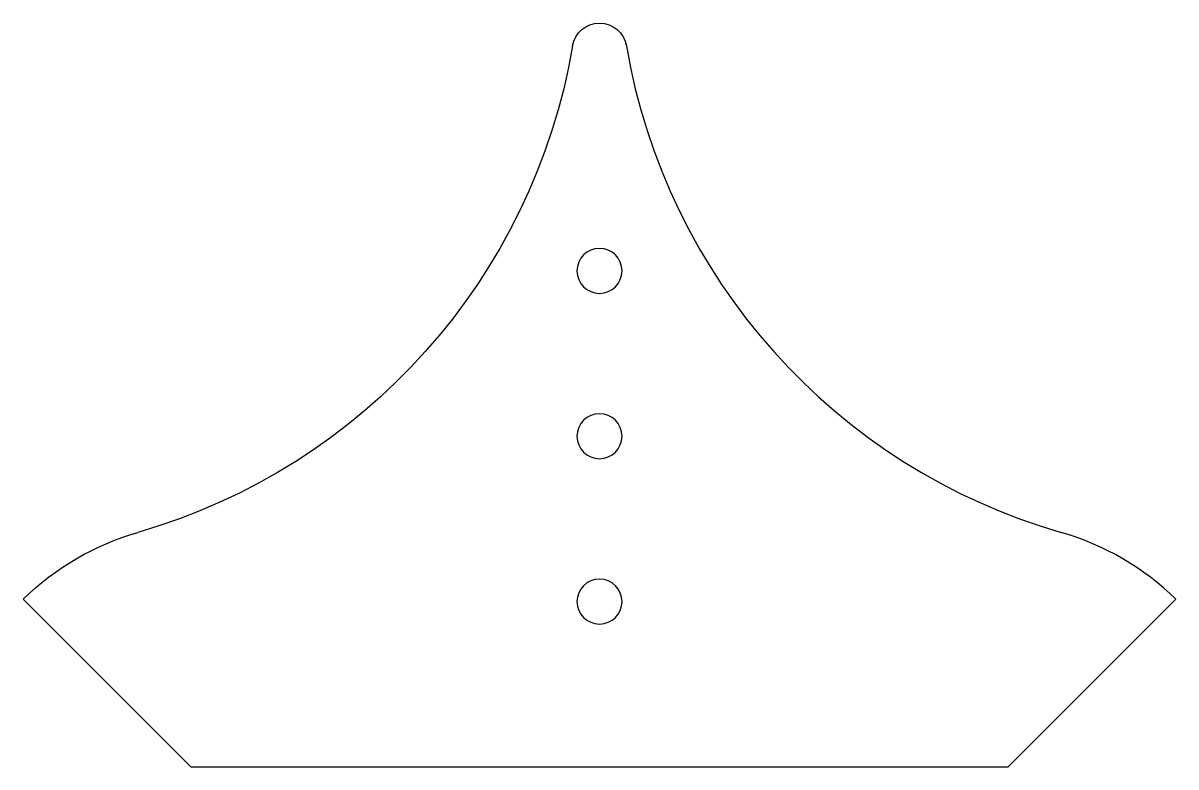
# Model space of a CAD drawing. Extents: x -42.2 to 42.2, y 30.3 to 84.9.
import ezdxf

# ---------------------------------------------------------------- set-up
doc = ezdxf.new("R2010")
doc.units = 0
doc.layers.add('VISIBLE', color=7, linetype='CONTINUOUS')

msp = doc.modelspace()

# ---------------------------------------------------------------- linework, layer by layer
at = {"layer": 'VISIBLE'}
for p, q in [((-29.946, 30.3), (-42.249, 42.602)), ((42.249, 42.602), (29.946, 30.3)), ((-29.946, 30.3), (29.946, 30.3))]:
    msp.add_line(p, q, dxfattribs=at)
at = {"layer": 'VISIBLE', "extrusion": (0, 0, -1)}
for centre in [(0, 66.679), (0, 54.553), (0, 42.426)]:
    msp.add_circle(centre, 1.65, dxfattribs=at)
for centre, radius, start, end in [((0, 82.853), 2, 9.64512, 170.35488), ((46.336, 90.727), 45, 189.64512, 253.87623), ((28.284, 28.284), 20, 45.71622, 73.87623)]:
    msp.add_arc(centre, radius, start, end, dxfattribs=at)
at = {"layer": 'VISIBLE'}
for centre, radius, start, end in [((46.336, 90.727), 45, 189.64512, 253.87623), ((28.284, 28.284), 20, 45.71622, 73.87623)]:
    msp.add_arc(centre, radius, start, end, dxfattribs=at)

doc.saveas('drawing.dxf')
